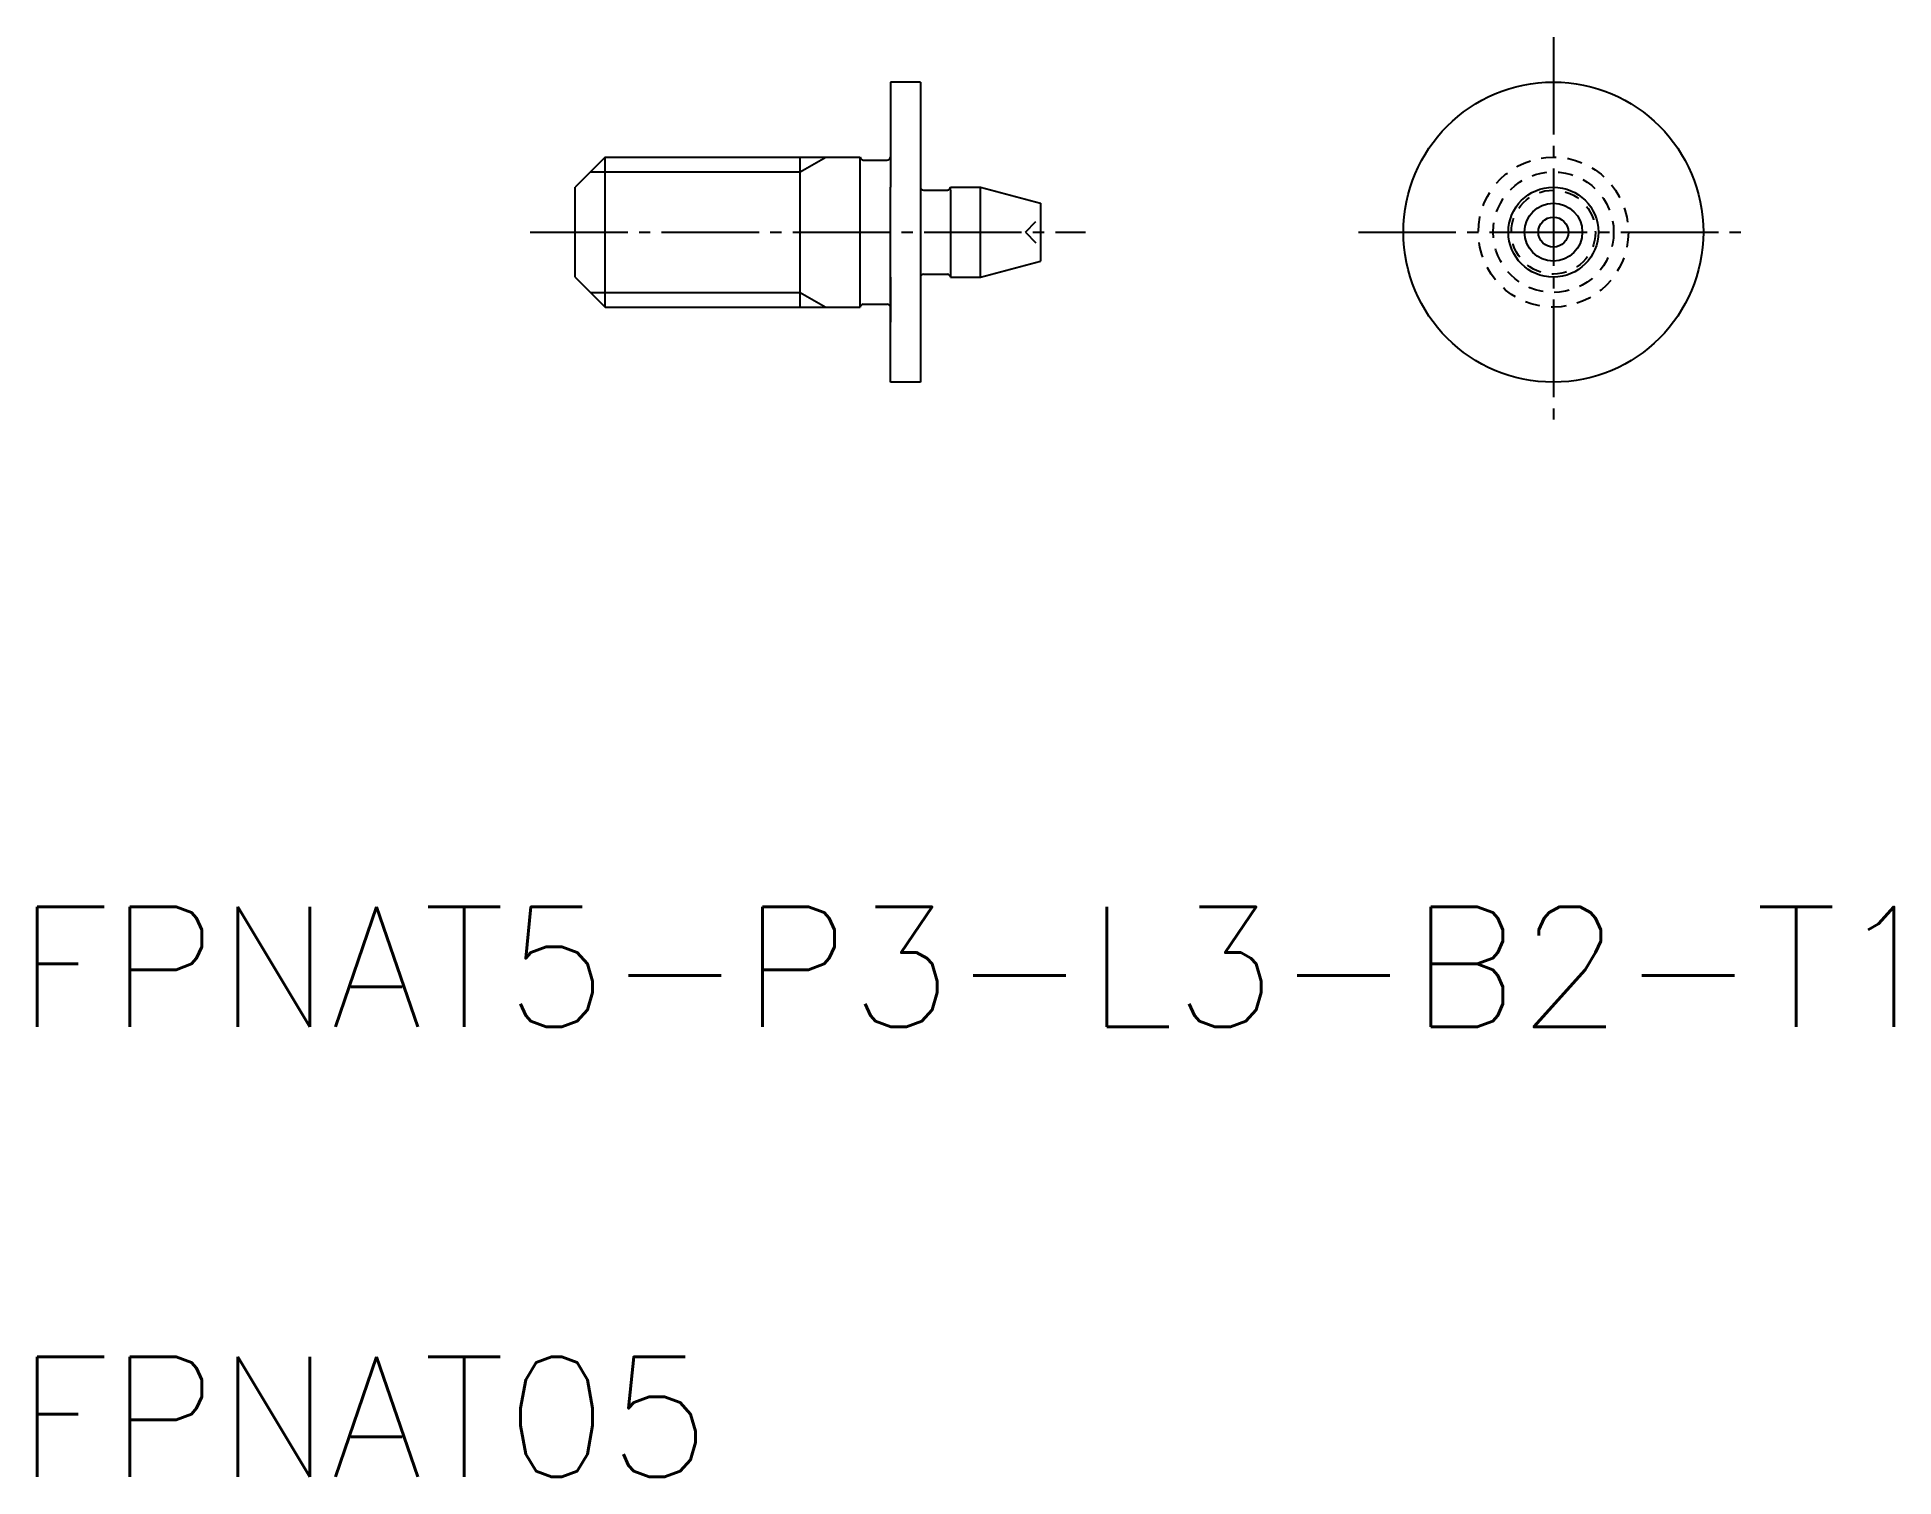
# Model space of a CAD drawing. Extents: x 112.9 to 174.8, y 52.1 to 100.1.
import ezdxf

# ---------------------------------------------------------------- set-up
doc = ezdxf.new("R2010")
doc.units = 0
doc.header["$LTSCALE"] = 0.25
doc.linetypes.add('CENTER', pattern=[17.5, 13, -1.5, 1.5, -1.5])
doc.linetypes.add('DASHED', pattern=[3.5, 2, -1.5])
doc.layers.get('0').update_dxf_attribs({"linetype": 'CONTINUOUS'})
doc.layers.add('CENTER', color=1, linetype='CENTER')
doc.styles.get("Standard").update_dxf_attribs({"font": 'txt.shx'})

msp = doc.modelspace()

# ---------------------------------------------------------------- linework, layer by layer
at = {"color": 7, "linetype": 'CONTINUOUS'}
for p, q in [((142.324, 98.596), (141.324, 98.596)), ((141.324, 98.596), (141.324, 95.096)), ((142.324, 98.596), (142.324, 88.596)), ((131.824, 96.096), (130.824, 95.096)), ((131.824, 91.096), (131.824, 96.096)), ((131.824, 96.096), (140.324, 96.096)), ((138.324, 91.096), (138.324, 96.096)), ((140.324, 91.096), (140.324, 96.096)), ((140.424, 95.996), (141.224, 95.996)), ((141.324, 95.996), (141.324, 96.096)), ((141.324, 96.096), (141.324, 96.096)), ((130.824, 92.096), (130.824, 95.096)), ((141.324, 92.096), (141.324, 95.096)), ((142.424, 94.996), (143.224, 94.996)), ((143.324, 95.096), (143.324, 95.096)), ((143.324, 94.996), (143.324, 95.096)), ((143.324, 95.096), (144.324, 95.096)), ((143.324, 94.996), (143.324, 92.196)), ((144.324, 95.096), (146.324, 94.56)), ((144.324, 92.096), (144.324, 95.096)), ((146.324, 94.56), (146.324, 92.632)), ((144.324, 92.096), (146.324, 92.632)), ((130.824, 92.096), (131.824, 91.096)), ((141.324, 92.096), (141.324, 90.596)), ((141.324, 88.596), (141.324, 92.096)), ((142.424, 92.196), (143.224, 92.196)), ((143.324, 92.196), (143.324, 92.096)), ((143.324, 92.096), (143.324, 92.096)), ((143.324, 92.096), (144.324, 92.096)), ((131.824, 91.096), (140.324, 91.096)), ((140.424, 91.196), (141.224, 91.196)), ((141.324, 91.196), (141.324, 91.096)), ((141.324, 91.096), (141.324, 91.096)), ((142.324, 88.596), (141.324, 88.596))]:
    msp.add_line(p, q, dxfattribs=at)
at = {"color": 3}
for p, q in [((138.324, 95.606), (139.174, 96.096)), ((131.334, 95.606), (138.324, 95.606)), ((131.334, 91.587), (138.324, 91.587)), ((138.324, 91.587), (139.174, 91.096))]:
    msp.add_line(p, q, dxfattribs=at)
at = {"color": 3, "linetype": 'DASHED'}
for q in [(146.324, 94.096), (146.324, 93.096)]:
    msp.add_line((145.824, 93.596), q, dxfattribs=at)
at = {"color": 7, "linetype": 'CONTINUOUS'}
for radius in [5, 1.5, 0.964, 0.5]:
    msp.add_circle((163.423, 93.596), radius, dxfattribs=at)
at = {"color": 3, "linetype": 'DASHED'}
for radius in [2.5, 2.01, 1.4]:
    msp.add_circle((163.423, 93.596), radius, dxfattribs=at)
at = {"color": 7, "linetype": 'CONTINUOUS'}
for centre, start, end in [((140.424, 96.096), 180, 270), ((141.224, 96.096), 270, 0), ((142.424, 95.096), 180, 270), ((143.224, 95.096), 270, 0), ((142.424, 92.096), 90, 180), ((143.224, 92.096), 0, 90), ((140.424, 91.096), 90, 180), ((141.224, 91.096), 0, 90)]:
    msp.add_arc(centre, 0.1, start, end, dxfattribs=at)
at = {"layer": 'CENTER', "color": 1, "linetype": 'CENTER'}
for p, q in [((163.423, 100.096), (163.423, 87.096)), ((129.324, 93.596), (147.824, 93.596)), ((156.923, 93.596), (169.923, 93.596))]:
    msp.add_line(p, q, dxfattribs=at)

# ---------------------------------------------------------------- texts
for s, p in [('FPNAT5-P3-L3-B2-T1', (112.201, 67.107)), ('FPNAT05', (112.201, 52.107))]:
    msp.add_text(s, height=4).set_placement(p)

doc.saveas('drawing.dxf')
